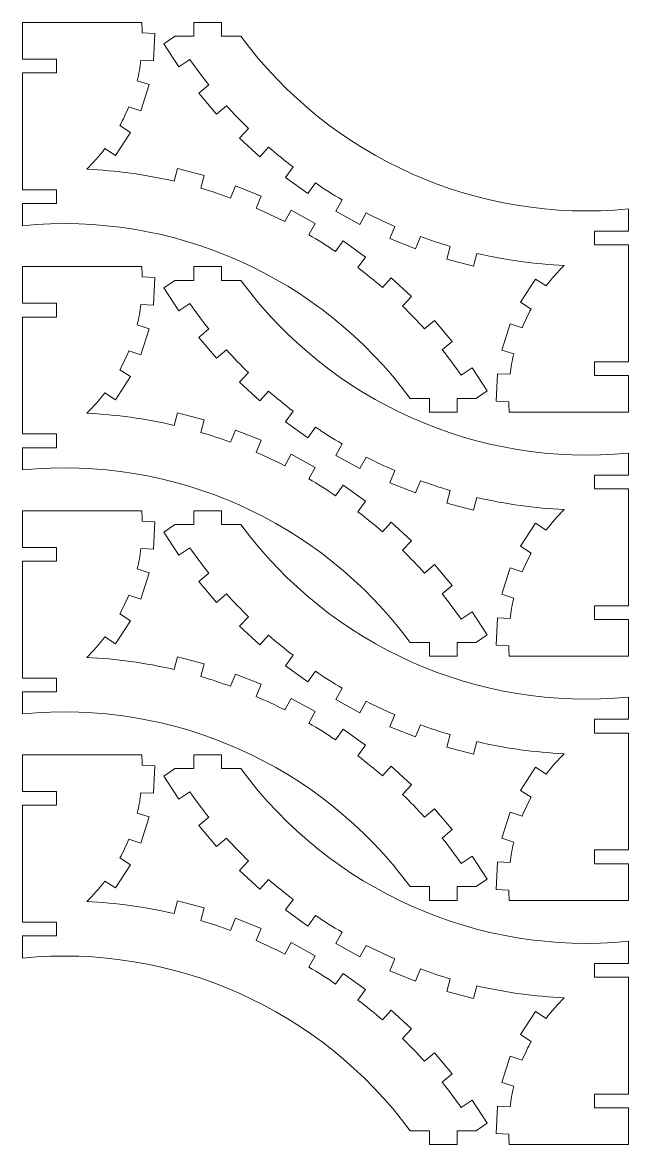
# Model space of a CAD drawing. Header units: millimetres. Extents: x -337 to 336, y -261 to 261.
# Drawn here: x -336.8 to -204.6, y 16.1 to 260.9 of the extents above; entities that cross this region are included whole.
import ezdxf

# ---------------------------------------------------------------- set-up
doc = ezdxf.new("R2010")
doc.units = ezdxf.units.MM
doc.header["$MEASUREMENT"] = 0
doc.layers.add('Camada 1', color=7, linetype='Continuous')

msp = doc.modelspace()

# ---------------------------------------------------------------- linework, layer by layer
at = {"layer": 'Camada 1', "lineweight": 20}
for points in [[(-336.7718, 216.5331), (-303.9248, 219.7609), (-271.8057, 205.4505), (-252.2393, 178.8705), (-252.2393, 178.8705), (-252.2393, 178.8705), (-248.0055, 178.8705), (-248.0055, 178.8705), (-248.0055, 178.8705), (-248.0055, 178.8705), (-248.0055, 175.8705), (-248.0055, 175.8705), (-248.0055, 175.8705), (-248.0055, 175.8705), (-242.0055, 175.8705), (-242.0055, 175.8705), (-242.0055, 175.8705), (-242.0055, 175.8705), (-242.0055, 178.8705), (-242.0055, 178.8705), (-242.0055, 178.8705), (-242.0055, 178.8705), (-237.7718, 178.8705), (-237.7718, 178.8705), (-237.7718, 178.8705), (-237.7718, 178.8705), (-237.8202, 178.9489), (-237.8202, 178.9489), (-237.8202, 178.9489), (-237.8202, 178.9489), (-235.434, 180.5209), (-235.434, 180.5209), (-235.434, 180.5209), (-235.434, 180.5209), (-238.7349, 185.5313), (-238.7349, 185.5313), (-238.7349, 185.5313), (-238.7349, 185.5313), (-241.1211, 183.9593), (-241.1211, 183.9593), (-241.1211, 183.9593), (-242.4355, 185.836), (-243.8105, 187.6694), (-245.2442, 189.4567), (-245.2442, 189.4567), (-245.2442, 189.4567), (-243.0668, 191.3073), (-243.0668, 191.3073), (-243.0668, 191.3073), (-243.0668, 191.3073), (-246.9525, 195.8791), (-246.9525, 195.8791), (-246.9525, 195.8791), (-246.9525, 195.8791), (-249.1299, 194.0285), (-249.1299, 194.0285), (-249.1299, 194.0285), (-250.6627, 195.7314), (-252.2505, 197.384), (-253.8908, 198.9837), (-253.8908, 198.9837), (-253.8908, 198.9837), (-251.9547, 201.0853), (-251.9547, 201.0853), (-251.9547, 201.0853), (-251.9547, 201.0853), (-256.3675, 205.1506), (-256.3675, 205.1506), (-256.3675, 205.1506), (-256.3675, 205.1506), (-258.3037, 203.049), (-258.3037, 203.049), (-258.3037, 203.049), (-260.0322, 204.5529), (-261.8092, 206.0002), (-263.6319, 207.3885), (-263.6319, 207.3885), (-263.6319, 207.3885), (-261.9657, 209.7099), (-261.9657, 209.7099), (-261.9657, 209.7099), (-261.9657, 209.7099), (-266.8402, 213.2084), (-266.8402, 213.2084), (-266.8402, 213.2084), (-266.8402, 213.2084), (-268.5063, 210.887), (-268.5063, 210.887), (-268.5063, 210.887), (-270.4049, 212.1695), (-272.3447, 213.3899), (-274.3227, 214.5463), (-274.3227, 214.5463), (-274.3227, 214.5463), (-272.9512, 217.0531), (-272.9512, 217.0531), (-272.9512, 217.0531), (-272.9512, 217.0531), (-278.215, 219.9329), (-278.215, 219.9329), (-278.215, 219.9329), (-278.215, 219.9329), (-279.5865, 217.426), (-279.5865, 217.426), (-279.5865, 217.426), (-281.6269, 218.4682), (-283.7008, 219.4436), (-285.8047, 220.3508), (-285.8047, 220.3508), (-285.8047, 220.3508), (-284.7482, 223.0059), (-284.7482, 223.0059), (-284.7482, 223.0059), (-284.7482, 223.0059), (-290.3231, 225.2241), (-290.3231, 225.2241), (-290.3231, 225.2241), (-290.3231, 225.2241), (-291.3796, 222.5691), (-291.3796, 222.5691), (-291.3796, 222.5691), (-293.5316, 223.3554), (-295.7087, 224.0714), (-297.9073, 224.716), (-297.9073, 224.716), (-297.9073, 224.716), (-297.1816, 227.4798), (-297.1816, 227.4798), (-297.1816, 227.4798), (-297.1816, 227.4798), (-302.9848, 229.0037), (-302.9848, 229.0037), (-302.9848, 229.0037), (-302.9848, 229.0037), (-303.7106, 226.2399), (-303.7106, 226.2399), (-303.7106, 226.2399), (-309.971, 227.695), (-316.3512, 228.5755), (-322.7718, 228.8705), (-322.7718, 228.8705), (-321.3403, 230.2603), (-320.0148, 231.7553), (-318.8064, 233.3429), (-318.8064, 233.3429), (-318.8064, 233.3429), (-316.4855, 231.8371), (-316.4855, 231.8371), (-316.4855, 231.8371), (-316.4855, 231.8371), (-313.2198, 236.8705), (-313.2198, 236.8705), (-313.2198, 236.8705), (-313.2198, 236.8705), (-315.5407, 238.3763), (-315.5407, 238.3763), (-315.5407, 238.3763), (-314.8169, 239.7), (-314.1684, 241.0635), (-313.5986, 242.4604), (-313.5986, 242.4604), (-313.5986, 242.4604), (-310.9657, 241.6104), (-310.9657, 241.6104), (-310.9657, 241.6104), (-310.9657, 241.6104), (-309.1225, 247.3203), (-309.1225, 247.3203), (-309.1225, 247.3203), (-309.1225, 247.3203), (-311.7553, 248.1702), (-311.7553, 248.1702), (-311.7553, 248.1702), (-311.4008, 249.6366), (-311.1295, 251.1219), (-310.9428, 252.619), (-310.9428, 252.619), (-310.9428, 252.619), (-308.1795, 252.4834), (-308.1795, 252.4834), (-308.1795, 252.4834), (-308.1795, 252.4834), (-307.8856, 258.4762), (-307.8856, 258.4762), (-307.8856, 258.4762), (-307.8856, 258.4762), (-310.6489, 258.6118), (-310.6489, 258.6118), (-310.6489, 258.6118), (-310.6686, 259.3657), (-310.7095, 260.1189), (-310.7718, 260.8705), (-310.7718, 260.8705), (-310.7718, 260.8705), (-336.7718, 260.8705), (-336.7718, 260.8705), (-336.7718, 260.8705), (-336.7718, 260.8705), (-336.7718, 252.8705), (-336.7718, 252.8705), (-336.7718, 252.8705), (-336.7718, 252.8705), (-329.3824, 252.8705), (-329.3824, 252.8705), (-329.3824, 252.8705), (-329.3824, 252.8705), (-329.3824, 249.8705), (-329.3824, 249.8705), (-329.3824, 249.8705), (-329.3824, 249.8705), (-336.7718, 249.8705), (-336.7718, 249.8705), (-336.7718, 249.8705), (-336.7718, 246.4988), (-336.7718, 243.1271), (-336.7718, 239.7554), (-336.7718, 239.7554), (-336.7718, 239.7554), (-336.7718, 234.4753), (-336.7718, 234.4753), (-336.7718, 234.4753), (-336.7718, 234.4753), (-336.7718, 233.3263), (-336.7718, 233.3263), (-336.7718, 233.3263), (-336.7718, 233.3263), (-336.7718, 229.7369), (-336.7718, 229.7369), (-336.7718, 229.7369), (-336.7718, 229.7369), (-336.7718, 228.5487), (-336.7718, 228.5487), (-336.7718, 228.5487), (-336.7718, 228.5487), (-336.7718, 227.188), (-336.7718, 227.188), (-336.7718, 227.188), (-336.7718, 227.188), (-336.7718, 225.3094), (-336.7718, 225.3094), (-336.7718, 225.3094), (-336.7718, 225.3094), (-336.7718, 224.3705), (-336.7718, 224.3705), (-336.7718, 224.3705), (-336.7718, 224.3705), (-329.3824, 224.3705), (-329.3824, 224.3705), (-329.3824, 224.3705), (-329.3824, 224.3705), (-329.3824, 221.3705), (-329.3824, 221.3705), (-329.3824, 221.3705), (-329.3824, 221.3705), (-336.7718, 221.3705), (-336.7718, 221.3705), (-336.7718, 221.3705), (-336.7718, 221.3705), (-336.7718, 216.5331), (-336.7718, 216.5331)], [(-204.6364, 220.2079), (-237.4834, 216.9801), (-269.6025, 231.2905), (-289.1689, 257.8705), (-289.1689, 257.8705), (-289.1689, 257.8705), (-293.4027, 257.8705), (-293.4027, 257.8705), (-293.4027, 257.8705), (-293.4027, 257.8705), (-293.4027, 260.8705), (-293.4027, 260.8705), (-293.4027, 260.8705), (-293.4027, 260.8705), (-299.4027, 260.8705), (-299.4027, 260.8705), (-299.4027, 260.8705), (-299.4027, 260.8705), (-299.4027, 257.8705), (-299.4027, 257.8705), (-299.4027, 257.8705), (-299.4027, 257.8705), (-303.6364, 257.8705), (-303.6364, 257.8705), (-303.6364, 257.8705), (-303.6364, 257.8705), (-303.588, 257.7921), (-303.588, 257.7921), (-303.588, 257.7921), (-303.588, 257.7921), (-305.9742, 256.2201), (-305.9742, 256.2201), (-305.9742, 256.2201), (-305.9742, 256.2201), (-302.6733, 251.2097), (-302.6733, 251.2097), (-302.6733, 251.2097), (-302.6733, 251.2097), (-300.2871, 252.7817), (-300.2871, 252.7817), (-300.2871, 252.7817), (-298.9727, 250.905), (-297.5977, 249.0716), (-296.164, 247.2843), (-296.164, 247.2843), (-296.164, 247.2843), (-298.3414, 245.4337), (-298.3414, 245.4337), (-298.3414, 245.4337), (-298.3414, 245.4337), (-294.4557, 240.8619), (-294.4557, 240.8619), (-294.4557, 240.8619), (-294.4557, 240.8619), (-292.2783, 242.7125), (-292.2783, 242.7125), (-292.2783, 242.7125), (-290.7455, 241.0096), (-289.1577, 239.357), (-287.5174, 237.7573), (-287.5174, 237.7573), (-287.5174, 237.7573), (-289.4535, 235.6557), (-289.4535, 235.6557), (-289.4535, 235.6557), (-289.4535, 235.6557), (-285.0407, 231.5904), (-285.0407, 231.5904), (-285.0407, 231.5904), (-285.0407, 231.5904), (-283.1045, 233.692), (-283.1045, 233.692), (-283.1045, 233.692), (-281.376, 232.1881), (-279.599, 230.7408), (-277.7763, 229.3525), (-277.7763, 229.3525), (-277.7763, 229.3525), (-279.4425, 227.0311), (-279.4425, 227.0311), (-279.4425, 227.0311), (-279.4425, 227.0311), (-274.568, 223.5326), (-274.568, 223.5326), (-274.568, 223.5326), (-274.568, 223.5326), (-272.9019, 225.854), (-272.9019, 225.854), (-272.9019, 225.854), (-271.0033, 224.5715), (-269.0635, 223.3511), (-267.0855, 222.1947), (-267.0855, 222.1947), (-267.0855, 222.1947), (-268.457, 219.6879), (-268.457, 219.6879), (-268.457, 219.6879), (-268.457, 219.6879), (-263.1932, 216.8081), (-263.1932, 216.8081), (-263.1932, 216.8081), (-263.1932, 216.8081), (-261.8217, 219.315), (-261.8217, 219.315), (-261.8217, 219.315), (-259.7813, 218.2728), (-257.7074, 217.2974), (-255.6035, 216.3902), (-255.6035, 216.3902), (-255.6035, 216.3902), (-256.66, 213.7351), (-256.66, 213.7351), (-256.66, 213.7351), (-256.66, 213.7351), (-251.0851, 211.5169), (-251.0851, 211.5169), (-251.0851, 211.5169), (-251.0851, 211.5169), (-250.0286, 214.1719), (-250.0286, 214.1719), (-250.0286, 214.1719), (-247.8766, 213.3856), (-245.6995, 212.6696), (-243.5009, 212.025), (-243.5009, 212.025), (-243.5009, 212.025), (-244.2266, 209.2612), (-244.2266, 209.2612), (-244.2266, 209.2612), (-244.2266, 209.2612), (-238.4234, 207.7373), (-238.4234, 207.7373), (-238.4234, 207.7373), (-238.4234, 207.7373), (-237.6976, 210.5011), (-237.6976, 210.5011), (-237.6976, 210.5011), (-231.4372, 209.046), (-225.057, 208.1655), (-218.6364, 207.8705), (-218.6364, 207.8705), (-220.0679, 206.4807), (-221.3934, 204.9857), (-222.6018, 203.3981), (-222.6018, 203.3981), (-222.6018, 203.3981), (-224.9227, 204.9039), (-224.9227, 204.9039), (-224.9227, 204.9039), (-224.9227, 204.9039), (-228.1884, 199.8705), (-228.1884, 199.8705), (-228.1884, 199.8705), (-228.1884, 199.8705), (-225.8675, 198.3647), (-225.8675, 198.3647), (-225.8675, 198.3647), (-226.5913, 197.041), (-227.2398, 195.6775), (-227.8096, 194.2806), (-227.8096, 194.2806), (-227.8096, 194.2806), (-230.4425, 195.1306), (-230.4425, 195.1306), (-230.4425, 195.1306), (-230.4425, 195.1306), (-232.2857, 189.4207), (-232.2857, 189.4207), (-232.2857, 189.4207), (-232.2857, 189.4207), (-229.6529, 188.5708), (-229.6529, 188.5708), (-229.6529, 188.5708), (-230.0074, 187.1044), (-230.2787, 185.6191), (-230.4654, 184.122), (-230.4654, 184.122), (-230.4654, 184.122), (-233.2287, 184.2576), (-233.2287, 184.2576), (-233.2287, 184.2576), (-233.2287, 184.2576), (-233.5226, 178.2648), (-233.5226, 178.2648), (-233.5226, 178.2648), (-233.5226, 178.2648), (-230.7593, 178.1292), (-230.7593, 178.1292), (-230.7593, 178.1292), (-230.7396, 177.3753), (-230.6987, 176.6221), (-230.6364, 175.8705), (-230.6364, 175.8705), (-230.6364, 175.8705), (-204.6364, 175.8705), (-204.6364, 175.8705), (-204.6364, 175.8705), (-204.6364, 175.8705), (-204.6364, 183.8705), (-204.6364, 183.8705), (-204.6364, 183.8705), (-204.6364, 183.8705), (-212.0258, 183.8705), (-212.0258, 183.8705), (-212.0258, 183.8705), (-212.0258, 183.8705), (-212.0258, 186.8705), (-212.0258, 186.8705), (-212.0258, 186.8705), (-212.0258, 186.8705), (-204.6364, 186.8705), (-204.6364, 186.8705), (-204.6364, 186.8705), (-204.6364, 186.8705), (-204.6364, 188.8082), (-204.6364, 188.8082), (-204.6364, 188.8082), (-204.6364, 188.8082), (-204.6364, 192.0075), (-204.6364, 192.0075), (-204.6364, 192.0075), (-204.6364, 192.0075), (-204.6364, 193.2245), (-204.6364, 193.2245), (-204.6364, 193.2245), (-204.6364, 193.2245), (-204.6364, 194.1545), (-204.6364, 194.1545), (-204.6364, 194.1545), (-204.6364, 194.1545), (-204.6364, 199.6842), (-204.6364, 199.6842), (-204.6364, 199.6842), (-204.6364, 199.6842), (-204.6364, 201.3246), (-204.6364, 201.3246), (-204.6364, 201.3246), (-204.6364, 201.3246), (-204.6364, 207.1983), (-204.6364, 207.1983), (-204.6364, 207.1983), (-204.6364, 207.1983), (-204.6364, 212.3705), (-204.6364, 212.3705), (-204.6364, 212.3705), (-204.6364, 212.3705), (-212.0258, 212.3705), (-212.0258, 212.3705), (-212.0258, 212.3705), (-212.0258, 212.3705), (-212.0258, 215.3705), (-212.0258, 215.3705), (-212.0258, 215.3705), (-212.0258, 215.3705), (-204.6364, 215.3705), (-204.6364, 215.3705), (-204.6364, 215.3705), (-204.6364, 215.3705), (-204.6364, 220.2079), (-204.6364, 220.2079)], [(-336.7718, 163.2831), (-303.9248, 166.5109), (-271.8057, 152.2005), (-252.2393, 125.6205), (-252.2393, 125.6205), (-252.2393, 125.6205), (-248.0055, 125.6205), (-248.0055, 125.6205), (-248.0055, 125.6205), (-248.0055, 125.6205), (-248.0055, 122.6205), (-248.0055, 122.6205), (-248.0055, 122.6205), (-248.0055, 122.6205), (-242.0055, 122.6205), (-242.0055, 122.6205), (-242.0055, 122.6205), (-242.0055, 122.6205), (-242.0055, 125.6205), (-242.0055, 125.6205), (-242.0055, 125.6205), (-242.0055, 125.6205), (-237.7718, 125.6205), (-237.7718, 125.6205), (-237.7718, 125.6205), (-237.7718, 125.6205), (-237.8202, 125.6989), (-237.8202, 125.6989), (-237.8202, 125.6989), (-237.8202, 125.6989), (-235.434, 127.2709), (-235.434, 127.2709), (-235.434, 127.2709), (-235.434, 127.2709), (-238.7349, 132.2813), (-238.7349, 132.2813), (-238.7349, 132.2813), (-238.7349, 132.2813), (-241.1211, 130.7093), (-241.1211, 130.7093), (-241.1211, 130.7093), (-242.4355, 132.586), (-243.8105, 134.4194), (-245.2442, 136.2067), (-245.2442, 136.2067), (-245.2442, 136.2067), (-243.0668, 138.0573), (-243.0668, 138.0573), (-243.0668, 138.0573), (-243.0668, 138.0573), (-246.9525, 142.6291), (-246.9525, 142.6291), (-246.9525, 142.6291), (-246.9525, 142.6291), (-249.1299, 140.7785), (-249.1299, 140.7785), (-249.1299, 140.7785), (-250.6627, 142.4814), (-252.2505, 144.134), (-253.8908, 145.7337), (-253.8908, 145.7337), (-253.8908, 145.7337), (-251.9547, 147.8353), (-251.9547, 147.8353), (-251.9547, 147.8353), (-251.9547, 147.8353), (-256.3675, 151.9006), (-256.3675, 151.9006), (-256.3675, 151.9006), (-256.3675, 151.9006), (-258.3037, 149.799), (-258.3037, 149.799), (-258.3037, 149.799), (-260.0322, 151.3029), (-261.8092, 152.7502), (-263.6319, 154.1385), (-263.6319, 154.1385), (-263.6319, 154.1385), (-261.9657, 156.4599), (-261.9657, 156.4599), (-261.9657, 156.4599), (-261.9657, 156.4599), (-266.8402, 159.9584), (-266.8402, 159.9584), (-266.8402, 159.9584), (-266.8402, 159.9584), (-268.5063, 157.637), (-268.5063, 157.637), (-268.5063, 157.637), (-270.4049, 158.9195), (-272.3447, 160.1399), (-274.3227, 161.2963), (-274.3227, 161.2963), (-274.3227, 161.2963), (-272.9512, 163.8031), (-272.9512, 163.8031), (-272.9512, 163.8031), (-272.9512, 163.8031), (-278.215, 166.6829), (-278.215, 166.6829), (-278.215, 166.6829), (-278.215, 166.6829), (-279.5865, 164.176), (-279.5865, 164.176), (-279.5865, 164.176), (-281.6269, 165.2182), (-283.7008, 166.1936), (-285.8047, 167.1008), (-285.8047, 167.1008), (-285.8047, 167.1008), (-284.7482, 169.7559), (-284.7482, 169.7559), (-284.7482, 169.7559), (-284.7482, 169.7559), (-290.3231, 171.9741), (-290.3231, 171.9741), (-290.3231, 171.9741), (-290.3231, 171.9741), (-291.3796, 169.3191), (-291.3796, 169.3191), (-291.3796, 169.3191), (-293.5316, 170.1054), (-295.7087, 170.8214), (-297.9073, 171.466), (-297.9073, 171.466), (-297.9073, 171.466), (-297.1816, 174.2298), (-297.1816, 174.2298), (-297.1816, 174.2298), (-297.1816, 174.2298), (-302.9848, 175.7537), (-302.9848, 175.7537), (-302.9848, 175.7537), (-302.9848, 175.7537), (-303.7106, 172.9899), (-303.7106, 172.9899), (-303.7106, 172.9899), (-309.971, 174.445), (-316.3512, 175.3255), (-322.7718, 175.6205), (-322.7718, 175.6205), (-321.3403, 177.0103), (-320.0148, 178.5053), (-318.8064, 180.0929), (-318.8064, 180.0929), (-318.8064, 180.0929), (-316.4855, 178.5871), (-316.4855, 178.5871), (-316.4855, 178.5871), (-316.4855, 178.5871), (-313.2198, 183.6205), (-313.2198, 183.6205), (-313.2198, 183.6205), (-313.2198, 183.6205), (-315.5407, 185.1263), (-315.5407, 185.1263), (-315.5407, 185.1263), (-314.8169, 186.45), (-314.1684, 187.8135), (-313.5986, 189.2104), (-313.5986, 189.2104), (-313.5986, 189.2104), (-310.9657, 188.3604), (-310.9657, 188.3604), (-310.9657, 188.3604), (-310.9657, 188.3604), (-309.1225, 194.0703), (-309.1225, 194.0703), (-309.1225, 194.0703), (-309.1225, 194.0703), (-311.7553, 194.9202), (-311.7553, 194.9202), (-311.7553, 194.9202), (-311.4008, 196.3866), (-311.1295, 197.8719), (-310.9428, 199.369), (-310.9428, 199.369), (-310.9428, 199.369), (-308.1795, 199.2334), (-308.1795, 199.2334), (-308.1795, 199.2334), (-308.1795, 199.2334), (-307.8856, 205.2262), (-307.8856, 205.2262), (-307.8856, 205.2262), (-307.8856, 205.2262), (-310.6489, 205.3618), (-310.6489, 205.3618), (-310.6489, 205.3618), (-310.6686, 206.1157), (-310.7095, 206.8689), (-310.7718, 207.6205), (-310.7718, 207.6205), (-310.7718, 207.6205), (-336.7718, 207.6205), (-336.7718, 207.6205), (-336.7718, 207.6205), (-336.7718, 207.6205), (-336.7718, 199.6205), (-336.7718, 199.6205), (-336.7718, 199.6205), (-336.7718, 199.6205), (-329.3824, 199.6205), (-329.3824, 199.6205), (-329.3824, 199.6205), (-329.3824, 199.6205), (-329.3824, 196.6205), (-329.3824, 196.6205), (-329.3824, 196.6205), (-329.3824, 196.6205), (-336.7718, 196.6205), (-336.7718, 196.6205), (-336.7718, 196.6205), (-336.7718, 193.2488), (-336.7718, 189.8771), (-336.7718, 186.5054), (-336.7718, 186.5054), (-336.7718, 186.5054), (-336.7718, 181.2253), (-336.7718, 181.2253), (-336.7718, 181.2253), (-336.7718, 181.2253), (-336.7718, 180.0763), (-336.7718, 180.0763), (-336.7718, 180.0763), (-336.7718, 180.0763), (-336.7718, 176.4869), (-336.7718, 176.4869), (-336.7718, 176.4869), (-336.7718, 176.4869), (-336.7718, 175.2987), (-336.7718, 175.2987), (-336.7718, 175.2987), (-336.7718, 175.2987), (-336.7718, 173.938), (-336.7718, 173.938), (-336.7718, 173.938), (-336.7718, 173.938), (-336.7718, 172.0594), (-336.7718, 172.0594), (-336.7718, 172.0594), (-336.7718, 172.0594), (-336.7718, 171.1205), (-336.7718, 171.1205), (-336.7718, 171.1205), (-336.7718, 171.1205), (-329.3824, 171.1205), (-329.3824, 171.1205), (-329.3824, 171.1205), (-329.3824, 171.1205), (-329.3824, 168.1205), (-329.3824, 168.1205), (-329.3824, 168.1205), (-329.3824, 168.1205), (-336.7718, 168.1205), (-336.7718, 168.1205), (-336.7718, 168.1205), (-336.7718, 168.1205), (-336.7718, 163.2831), (-336.7718, 163.2831)], [(-204.6364, 166.9579), (-237.4834, 163.7301), (-269.6025, 178.0405), (-289.1689, 204.6205), (-289.1689, 204.6205), (-289.1689, 204.6205), (-293.4027, 204.6205), (-293.4027, 204.6205), (-293.4027, 204.6205), (-293.4027, 204.6205), (-293.4027, 207.6205), (-293.4027, 207.6205), (-293.4027, 207.6205), (-293.4027, 207.6205), (-299.4027, 207.6205), (-299.4027, 207.6205), (-299.4027, 207.6205), (-299.4027, 207.6205), (-299.4027, 204.6205), (-299.4027, 204.6205), (-299.4027, 204.6205), (-299.4027, 204.6205), (-303.6364, 204.6205), (-303.6364, 204.6205), (-303.6364, 204.6205), (-303.6364, 204.6205), (-303.588, 204.5421), (-303.588, 204.5421), (-303.588, 204.5421), (-303.588, 204.5421), (-305.9742, 202.9701), (-305.9742, 202.9701), (-305.9742, 202.9701), (-305.9742, 202.9701), (-302.6733, 197.9597), (-302.6733, 197.9597), (-302.6733, 197.9597), (-302.6733, 197.9597), (-300.2871, 199.5317), (-300.2871, 199.5317), (-300.2871, 199.5317), (-298.9727, 197.655), (-297.5977, 195.8216), (-296.164, 194.0343), (-296.164, 194.0343), (-296.164, 194.0343), (-298.3414, 192.1837), (-298.3414, 192.1837), (-298.3414, 192.1837), (-298.3414, 192.1837), (-294.4557, 187.6119), (-294.4557, 187.6119), (-294.4557, 187.6119), (-294.4557, 187.6119), (-292.2783, 189.4625), (-292.2783, 189.4625), (-292.2783, 189.4625), (-290.7455, 187.7596), (-289.1577, 186.107), (-287.5174, 184.5073), (-287.5174, 184.5073), (-287.5174, 184.5073), (-289.4535, 182.4057), (-289.4535, 182.4057), (-289.4535, 182.4057), (-289.4535, 182.4057), (-285.0407, 178.3404), (-285.0407, 178.3404), (-285.0407, 178.3404), (-285.0407, 178.3404), (-283.1045, 180.442), (-283.1045, 180.442), (-283.1045, 180.442), (-281.376, 178.9381), (-279.599, 177.4908), (-277.7763, 176.1025), (-277.7763, 176.1025), (-277.7763, 176.1025), (-279.4425, 173.7811), (-279.4425, 173.7811), (-279.4425, 173.7811), (-279.4425, 173.7811), (-274.568, 170.2826), (-274.568, 170.2826), (-274.568, 170.2826), (-274.568, 170.2826), (-272.9019, 172.604), (-272.9019, 172.604), (-272.9019, 172.604), (-271.0033, 171.3215), (-269.0635, 170.1011), (-267.0855, 168.9447), (-267.0855, 168.9447), (-267.0855, 168.9447), (-268.457, 166.4379), (-268.457, 166.4379), (-268.457, 166.4379), (-268.457, 166.4379), (-263.1932, 163.5581), (-263.1932, 163.5581), (-263.1932, 163.5581), (-263.1932, 163.5581), (-261.8217, 166.065), (-261.8217, 166.065), (-261.8217, 166.065), (-259.7813, 165.0228), (-257.7074, 164.0474), (-255.6035, 163.1402), (-255.6035, 163.1402), (-255.6035, 163.1402), (-256.66, 160.4851), (-256.66, 160.4851), (-256.66, 160.4851), (-256.66, 160.4851), (-251.0851, 158.2669), (-251.0851, 158.2669), (-251.0851, 158.2669), (-251.0851, 158.2669), (-250.0286, 160.9219), (-250.0286, 160.9219), (-250.0286, 160.9219), (-247.8766, 160.1356), (-245.6995, 159.4196), (-243.5009, 158.775), (-243.5009, 158.775), (-243.5009, 158.775), (-244.2266, 156.0112), (-244.2266, 156.0112), (-244.2266, 156.0112), (-244.2266, 156.0112), (-238.4234, 154.4873), (-238.4234, 154.4873), (-238.4234, 154.4873), (-238.4234, 154.4873), (-237.6976, 157.2511), (-237.6976, 157.2511), (-237.6976, 157.2511), (-231.4372, 155.796), (-225.057, 154.9155), (-218.6364, 154.6205), (-218.6364, 154.6205), (-220.0679, 153.2307), (-221.3934, 151.7357), (-222.6018, 150.1481), (-222.6018, 150.1481), (-222.6018, 150.1481), (-224.9227, 151.6539), (-224.9227, 151.6539), (-224.9227, 151.6539), (-224.9227, 151.6539), (-228.1884, 146.6205), (-228.1884, 146.6205), (-228.1884, 146.6205), (-228.1884, 146.6205), (-225.8675, 145.1147), (-225.8675, 145.1147), (-225.8675, 145.1147), (-226.5913, 143.791), (-227.2398, 142.4275), (-227.8096, 141.0306), (-227.8096, 141.0306), (-227.8096, 141.0306), (-230.4425, 141.8806), (-230.4425, 141.8806), (-230.4425, 141.8806), (-230.4425, 141.8806), (-232.2857, 136.1707), (-232.2857, 136.1707), (-232.2857, 136.1707), (-232.2857, 136.1707), (-229.6529, 135.3208), (-229.6529, 135.3208), (-229.6529, 135.3208), (-230.0074, 133.8544), (-230.2787, 132.3691), (-230.4654, 130.872), (-230.4654, 130.872), (-230.4654, 130.872), (-233.2287, 131.0076), (-233.2287, 131.0076), (-233.2287, 131.0076), (-233.2287, 131.0076), (-233.5226, 125.0148), (-233.5226, 125.0148), (-233.5226, 125.0148), (-233.5226, 125.0148), (-230.7593, 124.8792), (-230.7593, 124.8792), (-230.7593, 124.8792), (-230.7396, 124.1253), (-230.6987, 123.3721), (-230.6364, 122.6205), (-230.6364, 122.6205), (-230.6364, 122.6205), (-204.6364, 122.6205), (-204.6364, 122.6205), (-204.6364, 122.6205), (-204.6364, 122.6205), (-204.6364, 130.6205), (-204.6364, 130.6205), (-204.6364, 130.6205), (-204.6364, 130.6205), (-212.0258, 130.6205), (-212.0258, 130.6205), (-212.0258, 130.6205), (-212.0258, 130.6205), (-212.0258, 133.6205), (-212.0258, 133.6205), (-212.0258, 133.6205), (-212.0258, 133.6205), (-204.6364, 133.6205), (-204.6364, 133.6205), (-204.6364, 133.6205), (-204.6364, 133.6205), (-204.6364, 135.5582), (-204.6364, 135.5582), (-204.6364, 135.5582), (-204.6364, 135.5582), (-204.6364, 138.7575), (-204.6364, 138.7575), (-204.6364, 138.7575), (-204.6364, 138.7575), (-204.6364, 139.9745), (-204.6364, 139.9745), (-204.6364, 139.9745), (-204.6364, 139.9745), (-204.6364, 140.9045), (-204.6364, 140.9045), (-204.6364, 140.9045), (-204.6364, 140.9045), (-204.6364, 146.4342), (-204.6364, 146.4342), (-204.6364, 146.4342), (-204.6364, 146.4342), (-204.6364, 148.0746), (-204.6364, 148.0746), (-204.6364, 148.0746), (-204.6364, 148.0746), (-204.6364, 153.9483), (-204.6364, 153.9483), (-204.6364, 153.9483), (-204.6364, 153.9483), (-204.6364, 159.1205), (-204.6364, 159.1205), (-204.6364, 159.1205), (-204.6364, 159.1205), (-212.0258, 159.1205), (-212.0258, 159.1205), (-212.0258, 159.1205), (-212.0258, 159.1205), (-212.0258, 162.1205), (-212.0258, 162.1205), (-212.0258, 162.1205), (-212.0258, 162.1205), (-204.6364, 162.1205), (-204.6364, 162.1205), (-204.6364, 162.1205), (-204.6364, 162.1205), (-204.6364, 166.9579), (-204.6364, 166.9579)], [(-336.7718, 110.0331), (-303.9248, 113.2609), (-271.8057, 98.9505), (-252.2393, 72.3705), (-252.2393, 72.3705), (-252.2393, 72.3705), (-248.0055, 72.3705), (-248.0055, 72.3705), (-248.0055, 72.3705), (-248.0055, 72.3705), (-248.0055, 69.3705), (-248.0055, 69.3705), (-248.0055, 69.3705), (-248.0055, 69.3705), (-242.0055, 69.3705), (-242.0055, 69.3705), (-242.0055, 69.3705), (-242.0055, 69.3705), (-242.0055, 72.3705), (-242.0055, 72.3705), (-242.0055, 72.3705), (-242.0055, 72.3705), (-237.7718, 72.3705), (-237.7718, 72.3705), (-237.7718, 72.3705), (-237.7718, 72.3705), (-237.8202, 72.4489), (-237.8202, 72.4489), (-237.8202, 72.4489), (-237.8202, 72.4489), (-235.434, 74.0209), (-235.434, 74.0209), (-235.434, 74.0209), (-235.434, 74.0209), (-238.7349, 79.0313), (-238.7349, 79.0313), (-238.7349, 79.0313), (-238.7349, 79.0313), (-241.1211, 77.4593), (-241.1211, 77.4593), (-241.1211, 77.4593), (-242.4355, 79.336), (-243.8105, 81.1694), (-245.2442, 82.9567), (-245.2442, 82.9567), (-245.2442, 82.9567), (-243.0668, 84.8073), (-243.0668, 84.8073), (-243.0668, 84.8073), (-243.0668, 84.8073), (-246.9525, 89.3791), (-246.9525, 89.3791), (-246.9525, 89.3791), (-246.9525, 89.3791), (-249.1299, 87.5285), (-249.1299, 87.5285), (-249.1299, 87.5285), (-250.6627, 89.2314), (-252.2505, 90.884), (-253.8908, 92.4837), (-253.8908, 92.4837), (-253.8908, 92.4837), (-251.9547, 94.5853), (-251.9547, 94.5853), (-251.9547, 94.5853), (-251.9547, 94.5853), (-256.3675, 98.6506), (-256.3675, 98.6506), (-256.3675, 98.6506), (-256.3675, 98.6506), (-258.3037, 96.549), (-258.3037, 96.549), (-258.3037, 96.549), (-260.0322, 98.0529), (-261.8092, 99.5002), (-263.6319, 100.8885), (-263.6319, 100.8885), (-263.6319, 100.8885), (-261.9657, 103.2099), (-261.9657, 103.2099), (-261.9657, 103.2099), (-261.9657, 103.2099), (-266.8402, 106.7084), (-266.8402, 106.7084), (-266.8402, 106.7084), (-266.8402, 106.7084), (-268.5063, 104.387), (-268.5063, 104.387), (-268.5063, 104.387), (-270.4049, 105.6695), (-272.3447, 106.8899), (-274.3227, 108.0463), (-274.3227, 108.0463), (-274.3227, 108.0463), (-272.9512, 110.5531), (-272.9512, 110.5531), (-272.9512, 110.5531), (-272.9512, 110.5531), (-278.215, 113.4329), (-278.215, 113.4329), (-278.215, 113.4329), (-278.215, 113.4329), (-279.5865, 110.926), (-279.5865, 110.926), (-279.5865, 110.926), (-281.6269, 111.9682), (-283.7008, 112.9436), (-285.8047, 113.8508), (-285.8047, 113.8508), (-285.8047, 113.8508), (-284.7482, 116.5059), (-284.7482, 116.5059), (-284.7482, 116.5059), (-284.7482, 116.5059), (-290.3231, 118.7241), (-290.3231, 118.7241), (-290.3231, 118.7241), (-290.3231, 118.7241), (-291.3796, 116.0691), (-291.3796, 116.0691), (-291.3796, 116.0691), (-293.5316, 116.8554), (-295.7087, 117.5714), (-297.9073, 118.216), (-297.9073, 118.216), (-297.9073, 118.216), (-297.1816, 120.9798), (-297.1816, 120.9798), (-297.1816, 120.9798), (-297.1816, 120.9798), (-302.9848, 122.5037), (-302.9848, 122.5037), (-302.9848, 122.5037), (-302.9848, 122.5037), (-303.7106, 119.7399), (-303.7106, 119.7399), (-303.7106, 119.7399), (-309.971, 121.195), (-316.3512, 122.0755), (-322.7718, 122.3705), (-322.7718, 122.3705), (-321.3403, 123.7603), (-320.0148, 125.2553), (-318.8064, 126.8429), (-318.8064, 126.8429), (-318.8064, 126.8429), (-316.4855, 125.3371), (-316.4855, 125.3371), (-316.4855, 125.3371), (-316.4855, 125.3371), (-313.2198, 130.3705), (-313.2198, 130.3705), (-313.2198, 130.3705), (-313.2198, 130.3705), (-315.5407, 131.8763), (-315.5407, 131.8763), (-315.5407, 131.8763), (-314.8169, 133.2), (-314.1684, 134.5635), (-313.5986, 135.9604), (-313.5986, 135.9604), (-313.5986, 135.9604), (-310.9657, 135.1104), (-310.9657, 135.1104), (-310.9657, 135.1104), (-310.9657, 135.1104), (-309.1225, 140.8203), (-309.1225, 140.8203), (-309.1225, 140.8203), (-309.1225, 140.8203), (-311.7553, 141.6702), (-311.7553, 141.6702), (-311.7553, 141.6702), (-311.4008, 143.1366), (-311.1295, 144.6219), (-310.9428, 146.119), (-310.9428, 146.119), (-310.9428, 146.119), (-308.1795, 145.9834), (-308.1795, 145.9834), (-308.1795, 145.9834), (-308.1795, 145.9834), (-307.8856, 151.9762), (-307.8856, 151.9762), (-307.8856, 151.9762), (-307.8856, 151.9762), (-310.6489, 152.1118), (-310.6489, 152.1118), (-310.6489, 152.1118), (-310.6686, 152.8657), (-310.7095, 153.6189), (-310.7718, 154.3705), (-310.7718, 154.3705), (-310.7718, 154.3705), (-336.7718, 154.3705), (-336.7718, 154.3705), (-336.7718, 154.3705), (-336.7718, 154.3705), (-336.7718, 146.3705), (-336.7718, 146.3705), (-336.7718, 146.3705), (-336.7718, 146.3705), (-329.3824, 146.3705), (-329.3824, 146.3705), (-329.3824, 146.3705), (-329.3824, 146.3705), (-329.3824, 143.3705), (-329.3824, 143.3705), (-329.3824, 143.3705), (-329.3824, 143.3705), (-336.7718, 143.3705), (-336.7718, 143.3705), (-336.7718, 143.3705), (-336.7718, 139.9988), (-336.7718, 136.6271), (-336.7718, 133.2554), (-336.7718, 133.2554), (-336.7718, 133.2554), (-336.7718, 127.9753), (-336.7718, 127.9753), (-336.7718, 127.9753), (-336.7718, 127.9753), (-336.7718, 126.8263), (-336.7718, 126.8263), (-336.7718, 126.8263), (-336.7718, 126.8263), (-336.7718, 123.2369), (-336.7718, 123.2369), (-336.7718, 123.2369), (-336.7718, 123.2369), (-336.7718, 122.0487), (-336.7718, 122.0487), (-336.7718, 122.0487), (-336.7718, 122.0487), (-336.7718, 120.688), (-336.7718, 120.688), (-336.7718, 120.688), (-336.7718, 120.688), (-336.7718, 118.8094), (-336.7718, 118.8094), (-336.7718, 118.8094), (-336.7718, 118.8094), (-336.7718, 117.8705), (-336.7718, 117.8705), (-336.7718, 117.8705), (-336.7718, 117.8705), (-329.3824, 117.8705), (-329.3824, 117.8705), (-329.3824, 117.8705), (-329.3824, 117.8705), (-329.3824, 114.8705), (-329.3824, 114.8705), (-329.3824, 114.8705), (-329.3824, 114.8705), (-336.7718, 114.8705), (-336.7718, 114.8705), (-336.7718, 114.8705), (-336.7718, 114.8705), (-336.7718, 110.0331), (-336.7718, 110.0331)], [(-204.6364, 113.7079), (-237.4834, 110.4801), (-269.6025, 124.7905), (-289.1689, 151.3705), (-289.1689, 151.3705), (-289.1689, 151.3705), (-293.4027, 151.3705), (-293.4027, 151.3705), (-293.4027, 151.3705), (-293.4027, 151.3705), (-293.4027, 154.3705), (-293.4027, 154.3705), (-293.4027, 154.3705), (-293.4027, 154.3705), (-299.4027, 154.3705), (-299.4027, 154.3705), (-299.4027, 154.3705), (-299.4027, 154.3705), (-299.4027, 151.3705), (-299.4027, 151.3705), (-299.4027, 151.3705), (-299.4027, 151.3705), (-303.6364, 151.3705), (-303.6364, 151.3705), (-303.6364, 151.3705), (-303.6364, 151.3705), (-303.588, 151.2921), (-303.588, 151.2921), (-303.588, 151.2921), (-303.588, 151.2921), (-305.9742, 149.7201), (-305.9742, 149.7201), (-305.9742, 149.7201), (-305.9742, 149.7201), (-302.6733, 144.7097), (-302.6733, 144.7097), (-302.6733, 144.7097), (-302.6733, 144.7097), (-300.2871, 146.2817), (-300.2871, 146.2817), (-300.2871, 146.2817), (-298.9727, 144.405), (-297.5977, 142.5716), (-296.164, 140.7843), (-296.164, 140.7843), (-296.164, 140.7843), (-298.3414, 138.9337), (-298.3414, 138.9337), (-298.3414, 138.9337), (-298.3414, 138.9337), (-294.4557, 134.3619), (-294.4557, 134.3619), (-294.4557, 134.3619), (-294.4557, 134.3619), (-292.2783, 136.2125), (-292.2783, 136.2125), (-292.2783, 136.2125), (-290.7455, 134.5096), (-289.1577, 132.857), (-287.5174, 131.2573), (-287.5174, 131.2573), (-287.5174, 131.2573), (-289.4535, 129.1557), (-289.4535, 129.1557), (-289.4535, 129.1557), (-289.4535, 129.1557), (-285.0407, 125.0904), (-285.0407, 125.0904), (-285.0407, 125.0904), (-285.0407, 125.0904), (-283.1045, 127.192), (-283.1045, 127.192), (-283.1045, 127.192), (-281.376, 125.6881), (-279.599, 124.2408), (-277.7763, 122.8525), (-277.7763, 122.8525), (-277.7763, 122.8525), (-279.4425, 120.5311), (-279.4425, 120.5311), (-279.4425, 120.5311), (-279.4425, 120.5311), (-274.568, 117.0326), (-274.568, 117.0326), (-274.568, 117.0326), (-274.568, 117.0326), (-272.9019, 119.354), (-272.9019, 119.354), (-272.9019, 119.354), (-271.0033, 118.0715), (-269.0635, 116.8511), (-267.0855, 115.6947), (-267.0855, 115.6947), (-267.0855, 115.6947), (-268.457, 113.1879), (-268.457, 113.1879), (-268.457, 113.1879), (-268.457, 113.1879), (-263.1932, 110.3081), (-263.1932, 110.3081), (-263.1932, 110.3081), (-263.1932, 110.3081), (-261.8217, 112.815), (-261.8217, 112.815), (-261.8217, 112.815), (-259.7813, 111.7728), (-257.7074, 110.7974), (-255.6035, 109.8902), (-255.6035, 109.8902), (-255.6035, 109.8902), (-256.66, 107.2351), (-256.66, 107.2351), (-256.66, 107.2351), (-256.66, 107.2351), (-251.0851, 105.0169), (-251.0851, 105.0169), (-251.0851, 105.0169), (-251.0851, 105.0169), (-250.0286, 107.6719), (-250.0286, 107.6719), (-250.0286, 107.6719), (-247.8766, 106.8856), (-245.6995, 106.1696), (-243.5009, 105.525), (-243.5009, 105.525), (-243.5009, 105.525), (-244.2266, 102.7612), (-244.2266, 102.7612), (-244.2266, 102.7612), (-244.2266, 102.7612), (-238.4234, 101.2373), (-238.4234, 101.2373), (-238.4234, 101.2373), (-238.4234, 101.2373), (-237.6976, 104.0011), (-237.6976, 104.0011), (-237.6976, 104.0011), (-231.4372, 102.546), (-225.057, 101.6655), (-218.6364, 101.3705), (-218.6364, 101.3705), (-220.0679, 99.9807), (-221.3934, 98.4857), (-222.6018, 96.8981), (-222.6018, 96.8981), (-222.6018, 96.8981), (-224.9227, 98.4039), (-224.9227, 98.4039), (-224.9227, 98.4039), (-224.9227, 98.4039), (-228.1884, 93.3705), (-228.1884, 93.3705), (-228.1884, 93.3705), (-228.1884, 93.3705), (-225.8675, 91.8647), (-225.8675, 91.8647), (-225.8675, 91.8647), (-226.5913, 90.541), (-227.2398, 89.1775), (-227.8096, 87.7806), (-227.8096, 87.7806), (-227.8096, 87.7806), (-230.4425, 88.6306), (-230.4425, 88.6306), (-230.4425, 88.6306), (-230.4425, 88.6306), (-232.2857, 82.9207), (-232.2857, 82.9207), (-232.2857, 82.9207), (-232.2857, 82.9207), (-229.6529, 82.0708), (-229.6529, 82.0708), (-229.6529, 82.0708), (-230.0074, 80.6044), (-230.2787, 79.1191), (-230.4654, 77.622), (-230.4654, 77.622), (-230.4654, 77.622), (-233.2287, 77.7576), (-233.2287, 77.7576), (-233.2287, 77.7576), (-233.2287, 77.7576), (-233.5226, 71.7648), (-233.5226, 71.7648), (-233.5226, 71.7648), (-233.5226, 71.7648), (-230.7593, 71.6292), (-230.7593, 71.6292), (-230.7593, 71.6292), (-230.7396, 70.8753), (-230.6987, 70.1221), (-230.6364, 69.3705), (-230.6364, 69.3705), (-230.6364, 69.3705), (-204.6364, 69.3705), (-204.6364, 69.3705), (-204.6364, 69.3705), (-204.6364, 69.3705), (-204.6364, 77.3705), (-204.6364, 77.3705), (-204.6364, 77.3705), (-204.6364, 77.3705), (-212.0258, 77.3705), (-212.0258, 77.3705), (-212.0258, 77.3705), (-212.0258, 77.3705), (-212.0258, 80.3705), (-212.0258, 80.3705), (-212.0258, 80.3705), (-212.0258, 80.3705), (-204.6364, 80.3705), (-204.6364, 80.3705), (-204.6364, 80.3705), (-204.6364, 80.3705), (-204.6364, 82.3082), (-204.6364, 82.3082), (-204.6364, 82.3082), (-204.6364, 82.3082), (-204.6364, 85.5075), (-204.6364, 85.5075), (-204.6364, 85.5075), (-204.6364, 85.5075), (-204.6364, 86.7245), (-204.6364, 86.7245), (-204.6364, 86.7245), (-204.6364, 86.7245), (-204.6364, 87.6545), (-204.6364, 87.6545), (-204.6364, 87.6545), (-204.6364, 87.6545), (-204.6364, 93.1842), (-204.6364, 93.1842), (-204.6364, 93.1842), (-204.6364, 93.1842), (-204.6364, 94.8246), (-204.6364, 94.8246), (-204.6364, 94.8246), (-204.6364, 94.8246), (-204.6364, 100.6983), (-204.6364, 100.6983), (-204.6364, 100.6983), (-204.6364, 100.6983), (-204.6364, 105.8705), (-204.6364, 105.8705), (-204.6364, 105.8705), (-204.6364, 105.8705), (-212.0258, 105.8705), (-212.0258, 105.8705), (-212.0258, 105.8705), (-212.0258, 105.8705), (-212.0258, 108.8705), (-212.0258, 108.8705), (-212.0258, 108.8705), (-212.0258, 108.8705), (-204.6364, 108.8705), (-204.6364, 108.8705), (-204.6364, 108.8705), (-204.6364, 108.8705), (-204.6364, 113.7079), (-204.6364, 113.7079)], [(-336.7718, 56.7831), (-303.9248, 60.0109), (-271.8057, 45.7005), (-252.2393, 19.1205), (-252.2393, 19.1205), (-252.2393, 19.1205), (-248.0055, 19.1205), (-248.0055, 19.1205), (-248.0055, 19.1205), (-248.0055, 19.1205), (-248.0055, 16.1205), (-248.0055, 16.1205), (-248.0055, 16.1205), (-248.0055, 16.1205), (-242.0055, 16.1205), (-242.0055, 16.1205), (-242.0055, 16.1205), (-242.0055, 16.1205), (-242.0055, 19.1205), (-242.0055, 19.1205), (-242.0055, 19.1205), (-242.0055, 19.1205), (-237.7718, 19.1205), (-237.7718, 19.1205), (-237.7718, 19.1205), (-237.7718, 19.1205), (-237.8202, 19.1989), (-237.8202, 19.1989), (-237.8202, 19.1989), (-237.8202, 19.1989), (-235.434, 20.7709), (-235.434, 20.7709), (-235.434, 20.7709), (-235.434, 20.7709), (-238.7349, 25.7813), (-238.7349, 25.7813), (-238.7349, 25.7813), (-238.7349, 25.7813), (-241.1211, 24.2093), (-241.1211, 24.2093), (-241.1211, 24.2093), (-242.4355, 26.086), (-243.8105, 27.9194), (-245.2442, 29.7067), (-245.2442, 29.7067), (-245.2442, 29.7067), (-243.0668, 31.5573), (-243.0668, 31.5573), (-243.0668, 31.5573), (-243.0668, 31.5573), (-246.9525, 36.1291), (-246.9525, 36.1291), (-246.9525, 36.1291), (-246.9525, 36.1291), (-249.1299, 34.2785), (-249.1299, 34.2785), (-249.1299, 34.2785), (-250.6627, 35.9814), (-252.2505, 37.634), (-253.8908, 39.2337), (-253.8908, 39.2337), (-253.8908, 39.2337), (-251.9547, 41.3353), (-251.9547, 41.3353), (-251.9547, 41.3353), (-251.9547, 41.3353), (-256.3675, 45.4006), (-256.3675, 45.4006), (-256.3675, 45.4006), (-256.3675, 45.4006), (-258.3037, 43.299), (-258.3037, 43.299), (-258.3037, 43.299), (-260.0322, 44.8029), (-261.8092, 46.2502), (-263.6319, 47.6385), (-263.6319, 47.6385), (-263.6319, 47.6385), (-261.9657, 49.9599), (-261.9657, 49.9599), (-261.9657, 49.9599), (-261.9657, 49.9599), (-266.8402, 53.4584), (-266.8402, 53.4584), (-266.8402, 53.4584), (-266.8402, 53.4584), (-268.5063, 51.137), (-268.5063, 51.137), (-268.5063, 51.137), (-270.4049, 52.4195), (-272.3447, 53.6399), (-274.3227, 54.7963), (-274.3227, 54.7963), (-274.3227, 54.7963), (-272.9512, 57.3031), (-272.9512, 57.3031), (-272.9512, 57.3031), (-272.9512, 57.3031), (-278.215, 60.1829), (-278.215, 60.1829), (-278.215, 60.1829), (-278.215, 60.1829), (-279.5865, 57.676), (-279.5865, 57.676), (-279.5865, 57.676), (-281.6269, 58.7182), (-283.7008, 59.6936), (-285.8047, 60.6008), (-285.8047, 60.6008), (-285.8047, 60.6008), (-284.7482, 63.2559), (-284.7482, 63.2559), (-284.7482, 63.2559), (-284.7482, 63.2559), (-290.3231, 65.4741), (-290.3231, 65.4741), (-290.3231, 65.4741), (-290.3231, 65.4741), (-291.3796, 62.8191), (-291.3796, 62.8191), (-291.3796, 62.8191), (-293.5316, 63.6054), (-295.7087, 64.3214), (-297.9073, 64.966), (-297.9073, 64.966), (-297.9073, 64.966), (-297.1816, 67.7298), (-297.1816, 67.7298), (-297.1816, 67.7298), (-297.1816, 67.7298), (-302.9848, 69.2537), (-302.9848, 69.2537), (-302.9848, 69.2537), (-302.9848, 69.2537), (-303.7106, 66.4899), (-303.7106, 66.4899), (-303.7106, 66.4899), (-309.971, 67.945), (-316.3512, 68.8255), (-322.7718, 69.1205), (-322.7718, 69.1205), (-321.3403, 70.5103), (-320.0148, 72.0053), (-318.8064, 73.5929), (-318.8064, 73.5929), (-318.8064, 73.5929), (-316.4855, 72.0871), (-316.4855, 72.0871), (-316.4855, 72.0871), (-316.4855, 72.0871), (-313.2198, 77.1205), (-313.2198, 77.1205), (-313.2198, 77.1205), (-313.2198, 77.1205), (-315.5407, 78.6263), (-315.5407, 78.6263), (-315.5407, 78.6263), (-314.8169, 79.95), (-314.1684, 81.3135), (-313.5986, 82.7104), (-313.5986, 82.7104), (-313.5986, 82.7104), (-310.9657, 81.8604), (-310.9657, 81.8604), (-310.9657, 81.8604), (-310.9657, 81.8604), (-309.1225, 87.5703), (-309.1225, 87.5703), (-309.1225, 87.5703), (-309.1225, 87.5703), (-311.7553, 88.4202), (-311.7553, 88.4202), (-311.7553, 88.4202), (-311.4008, 89.8866), (-311.1295, 91.3719), (-310.9428, 92.869), (-310.9428, 92.869), (-310.9428, 92.869), (-308.1795, 92.7334), (-308.1795, 92.7334), (-308.1795, 92.7334), (-308.1795, 92.7334), (-307.8856, 98.7262), (-307.8856, 98.7262), (-307.8856, 98.7262), (-307.8856, 98.7262), (-310.6489, 98.8618), (-310.6489, 98.8618), (-310.6489, 98.8618), (-310.6686, 99.6157), (-310.7095, 100.3689), (-310.7718, 101.1205), (-310.7718, 101.1205), (-310.7718, 101.1205), (-336.7718, 101.1205), (-336.7718, 101.1205), (-336.7718, 101.1205), (-336.7718, 101.1205), (-336.7718, 93.1205), (-336.7718, 93.1205), (-336.7718, 93.1205), (-336.7718, 93.1205), (-329.3824, 93.1205), (-329.3824, 93.1205), (-329.3824, 93.1205), (-329.3824, 93.1205), (-329.3824, 90.1205), (-329.3824, 90.1205), (-329.3824, 90.1205), (-329.3824, 90.1205), (-336.7718, 90.1205), (-336.7718, 90.1205), (-336.7718, 90.1205), (-336.7718, 86.7488), (-336.7718, 83.3771), (-336.7718, 80.0054), (-336.7718, 80.0054), (-336.7718, 80.0054), (-336.7718, 74.7253), (-336.7718, 74.7253), (-336.7718, 74.7253), (-336.7718, 74.7253), (-336.7718, 73.5763), (-336.7718, 73.5763), (-336.7718, 73.5763), (-336.7718, 73.5763), (-336.7718, 69.9869), (-336.7718, 69.9869), (-336.7718, 69.9869), (-336.7718, 69.9869), (-336.7718, 68.7987), (-336.7718, 68.7987), (-336.7718, 68.7987), (-336.7718, 68.7987), (-336.7718, 67.438), (-336.7718, 67.438), (-336.7718, 67.438), (-336.7718, 67.438), (-336.7718, 65.5594), (-336.7718, 65.5594), (-336.7718, 65.5594), (-336.7718, 65.5594), (-336.7718, 64.6205), (-336.7718, 64.6205), (-336.7718, 64.6205), (-336.7718, 64.6205), (-329.3824, 64.6205), (-329.3824, 64.6205), (-329.3824, 64.6205), (-329.3824, 64.6205), (-329.3824, 61.6205), (-329.3824, 61.6205), (-329.3824, 61.6205), (-329.3824, 61.6205), (-336.7718, 61.6205), (-336.7718, 61.6205), (-336.7718, 61.6205), (-336.7718, 61.6205), (-336.7718, 56.7831), (-336.7718, 56.7831)], [(-204.6364, 60.4579), (-237.4834, 57.2301), (-269.6025, 71.5405), (-289.1689, 98.1205), (-289.1689, 98.1205), (-289.1689, 98.1205), (-293.4027, 98.1205), (-293.4027, 98.1205), (-293.4027, 98.1205), (-293.4027, 98.1205), (-293.4027, 101.1205), (-293.4027, 101.1205), (-293.4027, 101.1205), (-293.4027, 101.1205), (-299.4027, 101.1205), (-299.4027, 101.1205), (-299.4027, 101.1205), (-299.4027, 101.1205), (-299.4027, 98.1205), (-299.4027, 98.1205), (-299.4027, 98.1205), (-299.4027, 98.1205), (-303.6364, 98.1205), (-303.6364, 98.1205), (-303.6364, 98.1205), (-303.6364, 98.1205), (-303.588, 98.0421), (-303.588, 98.0421), (-303.588, 98.0421), (-303.588, 98.0421), (-305.9742, 96.4701), (-305.9742, 96.4701), (-305.9742, 96.4701), (-305.9742, 96.4701), (-302.6733, 91.4597), (-302.6733, 91.4597), (-302.6733, 91.4597), (-302.6733, 91.4597), (-300.2871, 93.0317), (-300.2871, 93.0317), (-300.2871, 93.0317), (-298.9727, 91.155), (-297.5977, 89.3216), (-296.164, 87.5343), (-296.164, 87.5343), (-296.164, 87.5343), (-298.3414, 85.6837), (-298.3414, 85.6837), (-298.3414, 85.6837), (-298.3414, 85.6837), (-294.4557, 81.1119), (-294.4557, 81.1119), (-294.4557, 81.1119), (-294.4557, 81.1119), (-292.2783, 82.9625), (-292.2783, 82.9625), (-292.2783, 82.9625), (-290.7455, 81.2596), (-289.1577, 79.607), (-287.5174, 78.0073), (-287.5174, 78.0073), (-287.5174, 78.0073), (-289.4535, 75.9057), (-289.4535, 75.9057), (-289.4535, 75.9057), (-289.4535, 75.9057), (-285.0407, 71.8404), (-285.0407, 71.8404), (-285.0407, 71.8404), (-285.0407, 71.8404), (-283.1045, 73.942), (-283.1045, 73.942), (-283.1045, 73.942), (-281.376, 72.4381), (-279.599, 70.9908), (-277.7763, 69.6025), (-277.7763, 69.6025), (-277.7763, 69.6025), (-279.4425, 67.2811), (-279.4425, 67.2811), (-279.4425, 67.2811), (-279.4425, 67.2811), (-274.568, 63.7826), (-274.568, 63.7826), (-274.568, 63.7826), (-274.568, 63.7826), (-272.9019, 66.104), (-272.9019, 66.104), (-272.9019, 66.104), (-271.0033, 64.8215), (-269.0635, 63.6011), (-267.0855, 62.4447), (-267.0855, 62.4447), (-267.0855, 62.4447), (-268.457, 59.9379), (-268.457, 59.9379), (-268.457, 59.9379), (-268.457, 59.9379), (-263.1932, 57.0581), (-263.1932, 57.0581), (-263.1932, 57.0581), (-263.1932, 57.0581), (-261.8217, 59.565), (-261.8217, 59.565), (-261.8217, 59.565), (-259.7813, 58.5228), (-257.7074, 57.5474), (-255.6035, 56.6402), (-255.6035, 56.6402), (-255.6035, 56.6402), (-256.66, 53.9851), (-256.66, 53.9851), (-256.66, 53.9851), (-256.66, 53.9851), (-251.0851, 51.7669), (-251.0851, 51.7669), (-251.0851, 51.7669), (-251.0851, 51.7669), (-250.0286, 54.4219), (-250.0286, 54.4219), (-250.0286, 54.4219), (-247.8766, 53.6356), (-245.6995, 52.9196), (-243.5009, 52.275), (-243.5009, 52.275), (-243.5009, 52.275), (-244.2266, 49.5112), (-244.2266, 49.5112), (-244.2266, 49.5112), (-244.2266, 49.5112), (-238.4234, 47.9873), (-238.4234, 47.9873), (-238.4234, 47.9873), (-238.4234, 47.9873), (-237.6976, 50.7511), (-237.6976, 50.7511), (-237.6976, 50.7511), (-231.4372, 49.296), (-225.057, 48.4155), (-218.6364, 48.1205), (-218.6364, 48.1205), (-220.0679, 46.7307), (-221.3934, 45.2357), (-222.6018, 43.6481), (-222.6018, 43.6481), (-222.6018, 43.6481), (-224.9227, 45.1539), (-224.9227, 45.1539), (-224.9227, 45.1539), (-224.9227, 45.1539), (-228.1884, 40.1205), (-228.1884, 40.1205), (-228.1884, 40.1205), (-228.1884, 40.1205), (-225.8675, 38.6147), (-225.8675, 38.6147), (-225.8675, 38.6147), (-226.5913, 37.291), (-227.2398, 35.9275), (-227.8096, 34.5306), (-227.8096, 34.5306), (-227.8096, 34.5306), (-230.4425, 35.3806), (-230.4425, 35.3806), (-230.4425, 35.3806), (-230.4425, 35.3806), (-232.2857, 29.6707), (-232.2857, 29.6707), (-232.2857, 29.6707), (-232.2857, 29.6707), (-229.6529, 28.8208), (-229.6529, 28.8208), (-229.6529, 28.8208), (-230.0074, 27.3544), (-230.2787, 25.8691), (-230.4654, 24.372), (-230.4654, 24.372), (-230.4654, 24.372), (-233.2287, 24.5076), (-233.2287, 24.5076), (-233.2287, 24.5076), (-233.2287, 24.5076), (-233.5226, 18.5148), (-233.5226, 18.5148), (-233.5226, 18.5148), (-233.5226, 18.5148), (-230.7593, 18.3792), (-230.7593, 18.3792), (-230.7593, 18.3792), (-230.7396, 17.6253), (-230.6987, 16.8721), (-230.6364, 16.1205), (-230.6364, 16.1205), (-230.6364, 16.1205), (-204.6364, 16.1205), (-204.6364, 16.1205), (-204.6364, 16.1205), (-204.6364, 16.1205), (-204.6364, 24.1205), (-204.6364, 24.1205), (-204.6364, 24.1205), (-204.6364, 24.1205), (-212.0258, 24.1205), (-212.0258, 24.1205), (-212.0258, 24.1205), (-212.0258, 24.1205), (-212.0258, 27.1205), (-212.0258, 27.1205), (-212.0258, 27.1205), (-212.0258, 27.1205), (-204.6364, 27.1205), (-204.6364, 27.1205), (-204.6364, 27.1205), (-204.6364, 27.1205), (-204.6364, 29.0582), (-204.6364, 29.0582), (-204.6364, 29.0582), (-204.6364, 29.0582), (-204.6364, 32.2575), (-204.6364, 32.2575), (-204.6364, 32.2575), (-204.6364, 32.2575), (-204.6364, 33.4745), (-204.6364, 33.4745), (-204.6364, 33.4745), (-204.6364, 33.4745), (-204.6364, 34.4045), (-204.6364, 34.4045), (-204.6364, 34.4045), (-204.6364, 34.4045), (-204.6364, 39.9342), (-204.6364, 39.9342), (-204.6364, 39.9342), (-204.6364, 39.9342), (-204.6364, 41.5746), (-204.6364, 41.5746), (-204.6364, 41.5746), (-204.6364, 41.5746), (-204.6364, 47.4483), (-204.6364, 47.4483), (-204.6364, 47.4483), (-204.6364, 47.4483), (-204.6364, 52.6205), (-204.6364, 52.6205), (-204.6364, 52.6205), (-204.6364, 52.6205), (-212.0258, 52.6205), (-212.0258, 52.6205), (-212.0258, 52.6205), (-212.0258, 52.6205), (-212.0258, 55.6205), (-212.0258, 55.6205), (-212.0258, 55.6205), (-212.0258, 55.6205), (-204.6364, 55.6205), (-204.6364, 55.6205), (-204.6364, 55.6205), (-204.6364, 55.6205), (-204.6364, 60.4579), (-204.6364, 60.4579)]]:
    msp.add_open_spline(points, degree=3, knots=[0, 0, 0, 0, 0.01515152, 0.01515152, 0.01515152, 0.01515152, 0.03030303, 0.03030303, 0.03030303, 0.03030303, 0.04545455, 0.04545455, 0.04545455, 0.04545455, 0.06060606, 0.06060606, 0.06060606, 0.06060606, 0.07575758, 0.07575758, 0.07575758, 0.07575758, 0.09090909, 0.09090909, 0.09090909, 0.09090909, 0.10606061, 0.10606061, 0.10606061, 0.10606061, 0.12121212, 0.12121212, 0.12121212, 0.12121212, 0.13636364, 0.13636364, 0.13636364, 0.13636364, 0.15151515, 0.15151515, 0.15151515, 0.15151515, 0.16666667, 0.16666667, 0.16666667, 0.16666667, 0.18181818, 0.18181818, 0.18181818, 0.18181818, 0.1969697, 0.1969697, 0.1969697, 0.1969697, 0.21212121, 0.21212121, 0.21212121, 0.21212121, 0.22727273, 0.22727273, 0.22727273, 0.22727273, 0.24242424, 0.24242424, 0.24242424, 0.24242424, 0.25757576, 0.25757576, 0.25757576, 0.25757576, 0.27272727, 0.27272727, 0.27272727, 0.27272727, 0.28787879, 0.28787879, 0.28787879, 0.28787879, 0.3030303, 0.3030303, 0.3030303, 0.3030303, 0.31818182, 0.31818182, 0.31818182, 0.31818182, 0.33333333, 0.33333333, 0.33333333, 0.33333333, 0.34848485, 0.34848485, 0.34848485, 0.34848485, 0.36363636, 0.36363636, 0.36363636, 0.36363636, 0.37878788, 0.37878788, 0.37878788, 0.37878788, 0.39393939, 0.39393939, 0.39393939, 0.39393939, 0.40909091, 0.40909091, 0.40909091, 0.40909091, 0.42424242, 0.42424242, 0.42424242, 0.42424242, 0.43939394, 0.43939394, 0.43939394, 0.43939394, 0.45454545, 0.45454545, 0.45454545, 0.45454545, 0.46969697, 0.46969697, 0.46969697, 0.46969697, 0.48484848, 0.48484848, 0.48484848, 0.48484848, 0.5, 0.5, 0.5, 0.5, 0.51515152, 0.51515152, 0.51515152, 0.51515152, 0.53030303, 0.53030303, 0.53030303, 0.53030303, 0.54545455, 0.54545455, 0.54545455, 0.54545455, 0.56060606, 0.56060606, 0.56060606, 0.56060606, 0.57575758, 0.57575758, 0.57575758, 0.57575758, 0.59090909, 0.59090909, 0.59090909, 0.59090909, 0.60606061, 0.60606061, 0.60606061, 0.60606061, 0.62121212, 0.62121212, 0.62121212, 0.62121212, 0.63636364, 0.63636364, 0.63636364, 0.63636364, 0.65151515, 0.65151515, 0.65151515, 0.65151515, 0.66666667, 0.66666667, 0.66666667, 0.66666667, 0.68181818, 0.68181818, 0.68181818, 0.68181818, 0.6969697, 0.6969697, 0.6969697, 0.6969697, 0.71212121, 0.71212121, 0.71212121, 0.71212121, 0.72727273, 0.72727273, 0.72727273, 0.72727273, 0.74242424, 0.74242424, 0.74242424, 0.74242424, 0.75757576, 0.75757576, 0.75757576, 0.75757576, 0.77272727, 0.77272727, 0.77272727, 0.77272727, 0.78787879, 0.78787879, 0.78787879, 0.78787879, 0.8030303, 0.8030303, 0.8030303, 0.8030303, 0.81818182, 0.81818182, 0.81818182, 0.81818182, 0.83333333, 0.83333333, 0.83333333, 0.83333333, 0.84848485, 0.84848485, 0.84848485, 0.84848485, 0.86363636, 0.86363636, 0.86363636, 0.86363636, 0.87878788, 0.87878788, 0.87878788, 0.87878788, 0.89393939, 0.89393939, 0.89393939, 0.89393939, 0.90909091, 0.90909091, 0.90909091, 0.90909091, 0.92424242, 0.92424242, 0.92424242, 0.92424242, 0.93939394, 0.93939394, 0.93939394, 0.93939394, 0.95454545, 0.95454545, 0.95454545, 0.95454545, 0.96969697, 0.96969697, 0.96969697, 0.96969697, 1, 1, 1, 1], dxfattribs=at)

doc.saveas('drawing.dxf')
